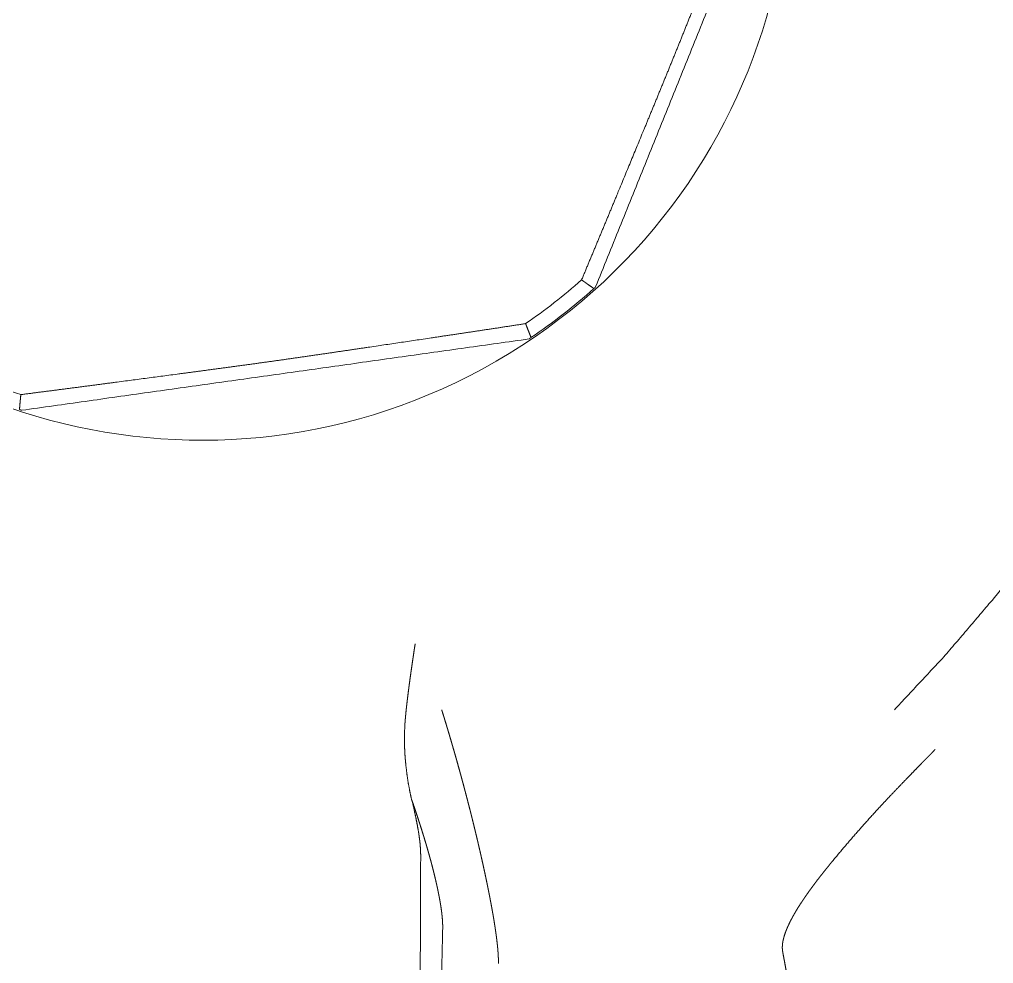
# Paper-space layout 'A3_1' of a CAD drawing. Header units: millimetres. Extents: x 0 to 420, y 0 to 297.
# Drawn here: x 191.6 to 199.35, y 258.55 to 266.05 of the extents above; entities that cross this region are included whole.
import ezdxf

# ---------------------------------------------------------------- set-up
doc = ezdxf.new("R2010")
doc.units = ezdxf.units.MM
doc.layers.add('170', color=7, linetype='Continuous', true_color=0xffffff)

psp = doc.layouts.new('A3_1')

# ---------------------------------------------------------------- linework, layer by layer
at = {"layer": '170', "color": 155, "linetype": 'Continuous', "lineweight": 13}
for radius, start, end in [(4.68, 300, 30), (4.68, 210, 300), (4.5519, 304.4405, 311.55946), (4.668, 304.10442, 311.89557), (4.5519, 244.44054, 251.55949)]:
    psp.add_arc((193.0511, 267.3909), radius, start, end, dxfattribs=at)
for points, knots in [([(196.0709, 263.9849), (196.1686, 264.2185), (196.2658, 264.4522), (196.3628, 264.6861), (196.5563, 265.1542), (196.6529, 265.3885), (196.7491, 265.6231), (196.8447, 265.858), (196.9392, 266.0934), (197.0329, 266.329), (197.1262, 266.5647), (197.3122, 267.0361), (197.4049, 267.2717), (197.4974, 267.5074), (197.5894, 267.7434)], [0, 0, 0.062458, 0.124906, 0.187364, 0.312315, 0.374827, 0.437374, 0.499938, 0.562504, 0.62506, 0.687601, 0.812597, 0.875066, 0.937531, 1, 1]), ([(197.7085, 267.7065), (196.9453, 265.8176), (196.1822, 263.9287)], [0, 0, 0.499997, 1, 1]), ([(196.0709, 263.9849), (196.0951, 263.9675), (196.1194, 263.9503), (196.1438, 263.9333), (196.1683, 263.9163)], [0, 0, 0.249799, 0.499702, 0.749814, 1, 1]), ([(196.1683, 263.9163), (196.1706, 263.9183), (196.1729, 263.9204), (196.1753, 263.9225), (196.1776, 263.9246), (196.1799, 263.9267), (196.1822, 263.9287)], [0, 0, 0.161872, 0.328361, 0.499631, 0.671644, 0.838955, 1, 1]), ([(193.6206, 263.3392), (193.8717, 263.3751), (194.1226, 263.4118), (194.3734, 263.4488), (194.8745, 263.5234), (195.1249, 263.5609), (195.3752, 263.5986), (195.6255, 263.6369)], [0, 0, 0.125154, 0.250273, 0.375329, 0.625272, 0.750179, 0.875087, 1, 1]), ([(195.6685, 263.5258), (195.658, 263.5536), (195.6473, 263.5815), (195.6365, 263.6092), (195.6255, 263.6369)], [0, 0, 0.25013, 0.500207, 0.750074, 1, 1]), ([(195.6531, 263.5154), (193.6357, 263.2318), (191.6183, 262.9483)], [0, 0, 0.49999, 1, 1]), ([(195.6531, 263.5154), (195.6556, 263.517), (195.6581, 263.5187), (195.6608, 263.5205), (195.6635, 263.5223), (195.666, 263.5241), (195.6685, 263.5258)], [0, 0, 0.160764, 0.327376, 0.499231, 0.672006, 0.838315, 1, 1]), ([(191.6113, 263.0727), (191.8625, 263.1049), (192.1135, 263.1376), (192.3646, 263.1706), (192.8668, 263.2371), (193.118, 263.2706), (193.3693, 263.3045), (193.6206, 263.3392)], [0, 0, 0.124942, 0.249853, 0.374783, 0.624726, 0.749761, 0.874854, 1, 1]), ([(191.6113, 263.0727), (191.6084, 263.0431), (191.6056, 263.0135), (191.603, 262.9837), (191.6006, 262.954)], [0, 0, 0.249907, 0.4997, 0.749902, 1, 1]), ([(191.6006, 262.954), (191.6034, 262.9531), (191.6064, 262.9521), (191.6094, 262.9512), (191.6125, 262.9502), (191.6183, 262.9483)], [0, 0, 0.161991, 0.328887, 0.500001, 0.672511, 1, 1]), ([(199.3468, 261.4504), (199.3755, 261.486), (199.4041, 261.5216)], [0, 0, 0.49986, 1, 1]), ([(198.5584, 260.5672), (198.9632, 261.0007), (199.3468, 261.4504)], [0, 0, 0.500847, 1, 1]), ([(194.6655, 260.4493), (194.6662, 260.4592), (194.6669, 260.469), (194.6677, 260.4794), (194.6686, 260.4898), (194.6695, 260.5007), (194.6705, 260.5116), (194.6716, 260.523), (194.6727, 260.5345), (194.6739, 260.5465), (194.6764, 260.571), (194.6778, 260.5835), (194.6792, 260.5965), (194.6807, 260.6096), (194.6823, 260.6232), (194.6839, 260.6369), (194.6855, 260.651), (194.6873, 260.6652), (194.6891, 260.6799), (194.6909, 260.6946), (194.6928, 260.7099), (194.6948, 260.7252), (194.6969, 260.741), (194.7011, 260.7732), (194.7056, 260.8066), (194.7104, 260.841), (194.7154, 260.8766), (194.718, 260.8946), (194.7233, 260.9318), (194.7289, 260.9701), (194.7319, 260.9898), (194.7378, 261.0297), (194.7409, 261.05), (194.7473, 261.0914)], [0, 0, 0.015267, 0.030539, 0.046585, 0.0627, 0.079586, 0.096545, 0.114278, 0.132046, 0.150623, 0.188659, 0.208121, 0.228421, 0.248726, 0.269873, 0.291087, 0.313077, 0.335138, 0.358043, 0.380983, 0.40473, 0.42855, 0.453181, 0.503386, 0.555351, 0.609077, 0.66453, 0.692713, 0.750777, 0.810565, 0.84129, 0.903631, 0.93521, 1, 1]), ([(194.9583, 260.5672), (194.9659, 260.5428), (194.9735, 260.5183), (194.9773, 260.5062), (194.981, 260.494), (194.9885, 260.4697), (194.9922, 260.4575), (194.9995, 260.4333), (195.0031, 260.4212), (195.0068, 260.4091), (195.0104, 260.3971), (195.014, 260.385), (195.0211, 260.361), (195.0282, 260.337), (195.0352, 260.3131), (195.0422, 260.2893), (195.0456, 260.2774), (195.0525, 260.2537), (195.0559, 260.2419), (195.0626, 260.2183), (195.0693, 260.1948), (195.076, 260.1714), (195.0825, 260.1481), (195.089, 260.1249), (195.0954, 260.1018), (195.1018, 260.0788), (195.1081, 260.0558), (195.1112, 260.0444), (195.1174, 260.0217), (195.1205, 260.0103), (195.1266, 259.9877), (195.1297, 259.9764), (195.1357, 259.954), (195.1416, 259.9317), (195.1445, 259.9206), (195.1504, 259.8984), (195.1533, 259.8874), (195.159, 259.8654), (195.1619, 259.8545), (195.1647, 259.8436), (195.1703, 259.8218), (195.1759, 259.8002), (195.1814, 259.7788), (195.1841, 259.7681), (195.1895, 259.7468), (195.1948, 259.7257), (195.1974, 259.7152), (195.2, 259.7047), (195.2027, 259.6942), (195.2052, 259.6838), (195.2078, 259.6734), (195.2104, 259.6631), (195.2154, 259.6425), (195.2179, 259.6322), (195.2229, 259.6119), (195.2278, 259.5916), (195.2326, 259.5716), (195.235, 259.5616), (195.2398, 259.5417), (195.2444, 259.522), (195.2468, 259.5122), (195.249, 259.5024), (195.2513, 259.4927), (195.2558, 259.4734), (195.2581, 259.4638), (195.2603, 259.4542), (195.2647, 259.4352), (195.2668, 259.4257), (195.269, 259.4163), (195.2711, 259.407), (195.2732, 259.3976), (195.2753, 259.3883), (195.2795, 259.3699), (195.2815, 259.3607), (195.2856, 259.3425), (195.2876, 259.3334), (195.2896, 259.3244), (195.2915, 259.3154), (195.2954, 259.2976), (195.2992, 259.28), (195.303, 259.2625), (195.3067, 259.2452), (195.3085, 259.2366), (195.3121, 259.2196), (195.3139, 259.2111), (195.3174, 259.1943), (195.3208, 259.1777), (195.3225, 259.1694), (195.3242, 259.1612), (195.3275, 259.1449), (195.3291, 259.1369), (195.3307, 259.1288), (195.3323, 259.1209), (195.3339, 259.1129), (195.337, 259.0971), (195.3385, 259.0893), (195.3416, 259.0738), (195.3445, 259.0585), (195.3459, 259.0509), (195.3474, 259.0434), (195.3488, 259.0359), (195.3502, 259.0284), (195.3516, 259.021), (195.3529, 259.0137), (195.3543, 259.0063), (195.3556, 258.9991), (195.3569, 258.9918), (195.3595, 258.9775), (195.3608, 258.9704), (195.3621, 258.9634), (195.3633, 258.9564), (195.3645, 258.9494), (195.3657, 258.9425), (195.3669, 258.9356), (195.3681, 258.9288), (195.3692, 258.922), (195.3704, 258.9153), (195.3715, 258.9086), (195.3726, 258.9019), (195.3737, 258.8953), (195.3747, 258.8888), (195.3769, 258.8758), (195.3789, 258.863), (195.3799, 258.8567), (195.3808, 258.8504), (195.3818, 258.8442), (195.3827, 258.838), (195.3837, 258.8319), (195.3846, 258.8258), (195.3864, 258.8137), (195.3872, 258.8078), (195.3881, 258.8019), (195.3889, 258.796), (195.3897, 258.7902), (195.3913, 258.7787), (195.392, 258.773), (195.3928, 258.7674), (195.3935, 258.7618), (195.3942, 258.7562), (195.3949, 258.7507), (195.3956, 258.7453), (195.3963, 258.7399), (195.3969, 258.7345), (195.3982, 258.7239), (195.3994, 258.7135), (195.4005, 258.7033), (195.401, 258.6983), (195.4016, 258.6933), (195.4021, 258.6883), (195.4025, 258.6834), (195.403, 258.6786), (195.4035, 258.6737), (195.4039, 258.669), (195.4047, 258.6596), (195.4051, 258.655), (195.4055, 258.6504), (195.4059, 258.6458), (195.4062, 258.6413), (195.4065, 258.6369), (195.4068, 258.6325), (195.4071, 258.6281), (195.4074, 258.6238), (195.4079, 258.6153), (195.4081, 258.6111), (195.4083, 258.607), (195.4087, 258.5989), (195.4089, 258.5949), (195.409, 258.5909), (195.4093, 258.5831), (195.4094, 258.5755), (195.4095, 258.5718), (195.4096, 258.5645), (195.4096, 258.5609), (195.4096, 258.5573), (195.4096, 258.5538), (195.4095, 258.5503)], [0, 0, 0.012371, 0.024711, 0.030873, 0.037023, 0.049298, 0.055423, 0.067644, 0.073751, 0.079829, 0.085914, 0.091986, 0.104087, 0.116157, 0.128183, 0.140159, 0.146135, 0.158053, 0.163982, 0.175828, 0.187628, 0.199368, 0.211065, 0.222703, 0.234285, 0.24582, 0.2573, 0.263021, 0.27441, 0.280087, 0.291386, 0.29703, 0.308239, 0.319394, 0.324948, 0.336004, 0.341513, 0.352479, 0.357936, 0.36338, 0.374215, 0.384982, 0.395677, 0.401, 0.411595, 0.422122, 0.42736, 0.432574, 0.437781, 0.442954, 0.448124, 0.453266, 0.463503, 0.468598, 0.478726, 0.48877, 0.498748, 0.503705, 0.513565, 0.52335, 0.528211, 0.53305, 0.537878, 0.54746, 0.552215, 0.556967, 0.56639, 0.57107, 0.575728, 0.580364, 0.584989, 0.589584, 0.598728, 0.60327, 0.612278, 0.616753, 0.621211, 0.625635, 0.63444, 0.643152, 0.651788, 0.660331, 0.664575, 0.67299, 0.677161, 0.685449, 0.693642, 0.697708, 0.701751, 0.709777, 0.713756, 0.717706, 0.721636, 0.725553, 0.733304, 0.737148, 0.744764, 0.752294, 0.756023, 0.759732, 0.763418, 0.767085, 0.77072, 0.774343, 0.777935, 0.781508, 0.785057, 0.792087, 0.795564, 0.799021, 0.802455, 0.80587, 0.809265, 0.812627, 0.815969, 0.81929, 0.82259, 0.825858, 0.829115, 0.832343, 0.835549, 0.841889, 0.848144, 0.851225, 0.854295, 0.857336, 0.860363, 0.863361, 0.866338, 0.87222, 0.875125, 0.878007, 0.880861, 0.883702, 0.889313, 0.892072, 0.89482, 0.897539, 0.900245, 0.902922, 0.905567, 0.908201, 0.910806, 0.915951, 0.921014, 0.925974, 0.928423, 0.930841, 0.933248, 0.935626, 0.937983, 0.940318, 0.942633, 0.947182, 0.949426, 0.951649, 0.953851, 0.956023, 0.958184, 0.960305, 0.962426, 0.964506, 0.968615, 0.970634, 0.972633, 0.976569, 0.978497, 0.980405, 0.984169, 0.987833, 0.98964, 0.993183, 0.99492, 0.996636, 0.998323, 1, 1]), ([(194.7204, 259.8478), (194.7058, 259.9136), (194.693, 259.9822), (194.6821, 260.0535), (194.6733, 260.1277), (194.6696, 260.1659), (194.6666, 260.2047), (194.6643, 260.2443), (194.6627, 260.2843), (194.662, 260.3659), (194.6655, 260.4493)], [0, 0, 0.111197, 0.226274, 0.345343, 0.468586, 0.531828, 0.596172, 0.66153, 0.72768, 0.862198, 1, 1]), ([(198.882, 260.2515), (198.8746, 260.2436), (198.8671, 260.2358), (198.8596, 260.2281), (198.8521, 260.2203), (198.8446, 260.2126), (198.837, 260.2049), (198.8294, 260.1973), (198.8218, 260.1896), (198.8189, 260.1867), (198.816, 260.1838), (198.8117, 260.1793), (198.8073, 260.1749), (198.8015, 260.1689), (198.7956, 260.1629), (198.7883, 260.1554), (198.781, 260.1479), (198.7722, 260.1389), (198.7446, 260.1105), (198.7072, 260.0721), (198.6706, 260.0343), (198.6525, 260.0156), (198.6007, 259.9619), (198.5493, 259.9081), (198.5017, 259.8578), (198.4546, 259.8075), (198.3554, 259.6992), (198.2592, 259.5911), (198.1633, 259.4802), (198.0712, 259.3704), (198.0532, 259.3484), (198.0354, 259.3266), (198.0181, 259.3052), (198.001, 259.2839), (197.9845, 259.263), (197.9682, 259.2422), (197.9524, 259.2218), (197.9369, 259.2016), (197.922, 259.1817), (197.9073, 259.1619), (197.8931, 259.1426), (197.8792, 259.1234), (197.8658, 259.1045), (197.8527, 259.0858), (197.8402, 259.0675), (197.8279, 259.0493), (197.8161, 259.0315), (197.8047, 259.0138), (197.7938, 258.9965), (197.7832, 258.9794), (197.7732, 258.9626), (197.7634, 258.9459), (197.7571, 258.9347), (197.7508, 258.9236), (197.7449, 258.9126), (197.7391, 258.9017), (197.7335, 258.8911), (197.7282, 258.8805), (197.7231, 258.8701), (197.7181, 258.8598), (197.7135, 258.8497), (197.709, 258.8398), (197.7048, 258.8299), (197.7007, 258.8202), (197.697, 258.8107), (197.6934, 258.8013), (197.69, 258.7921), (197.6869, 258.783), (197.684, 258.774), (197.6814, 258.7652), (197.6789, 258.7565), (197.6767, 258.748), (197.6747, 258.7396), (197.673, 258.7314), (197.6714, 258.7234), (197.6701, 258.7154), (197.6691, 258.7076), (197.6683, 258.7), (197.6677, 258.6926), (197.6673, 258.6852), (197.6672, 258.678), (197.6673, 258.671), (197.6676, 258.6641), (197.6682, 258.6574), (197.6691, 258.6509), (197.6701, 258.6445)], [0, 0, 0.005286, 0.010572, 0.01585, 0.021128, 0.026406, 0.031683, 0.036946, 0.042217, 0.044233, 0.046257, 0.049303, 0.052357, 0.056448, 0.060531, 0.065652, 0.07078, 0.076944, 0.096346, 0.122571, 0.148289, 0.161013, 0.197517, 0.233939, 0.267805, 0.301526, 0.373383, 0.444168, 0.515902, 0.586021, 0.599916, 0.61371, 0.627171, 0.640532, 0.653562, 0.666487, 0.679088, 0.691561, 0.703736, 0.715776, 0.727512, 0.739115, 0.750421, 0.761584, 0.772451, 0.783183, 0.793628, 0.80392, 0.813937, 0.82379, 0.83338, 0.842806, 0.849125, 0.855377, 0.861482, 0.867499, 0.873379, 0.879182, 0.88484, 0.890412, 0.89586, 0.901211, 0.906443, 0.91158, 0.916596, 0.921518, 0.926327, 0.931041, 0.935643, 0.940144, 0.944546, 0.948851, 0.95306, 0.957166, 0.96119, 0.965116, 0.968963, 0.972707, 0.976379, 0.979963, 0.983483, 0.986912, 0.990293, 0.993582, 0.996816, 1, 1]), ([(194.9662, 258.8277), (194.9663, 258.8315), (194.9663, 258.8354), (194.9663, 258.8394), (194.9663, 258.8434), (194.9663, 258.8475), (194.9662, 258.8558), (194.9659, 258.8643), (194.9658, 258.8687), (194.9656, 258.8731), (194.9654, 258.8776), (194.9651, 258.8821), (194.9649, 258.8867), (194.9646, 258.8913), (194.9643, 258.896), (194.9639, 258.9008), (194.9635, 258.9056), (194.9631, 258.9104), (194.9627, 258.9153), (194.9622, 258.9203), (194.9617, 258.9253), (194.9612, 258.9304), (194.9601, 258.9408), (194.9595, 258.946), (194.9589, 258.9513), (194.9582, 258.9567), (194.9576, 258.9621), (194.9569, 258.9676), (194.9561, 258.9731), (194.9554, 258.9787), (194.9546, 258.9843), (194.9538, 258.99), (194.9529, 258.9958), (194.9521, 259.0016), (194.9511, 259.0074), (194.9502, 259.0133), (194.9493, 259.0193), (194.9483, 259.0254), (194.9473, 259.0314), (194.9462, 259.0376), (194.9452, 259.0438), (194.9441, 259.05), (194.943, 259.0563), (194.9418, 259.0627), (194.9406, 259.0691), (194.9394, 259.0756), (194.9382, 259.0821), (194.9369, 259.0886), (194.9357, 259.0953), (194.9343, 259.102), (194.933, 259.1087), (194.9316, 259.1155), (194.9302, 259.1224), (194.9288, 259.1293), (194.9274, 259.1363), (194.9259, 259.1433), (194.9244, 259.1503), (194.9228, 259.1575), (194.9213, 259.1646), (194.9196, 259.1719), (194.918, 259.1792), (194.9147, 259.1939), (194.913, 259.2014), (194.9095, 259.2164), (194.9077, 259.2241), (194.9059, 259.2317), (194.9021, 259.2475), (194.8982, 259.2635), (194.8942, 259.2795), (194.8901, 259.2958), (194.8859, 259.3121), (194.8816, 259.3287), (194.8772, 259.3453), (194.8727, 259.3621), (194.8682, 259.379), (194.8635, 259.3961), (194.8587, 259.4133), (194.8538, 259.4307), (194.8488, 259.4482), (194.8437, 259.4659), (194.8386, 259.4837), (194.8333, 259.5016), (194.8279, 259.5197), (194.8224, 259.5379), (194.8169, 259.5562), (194.8112, 259.5747), (194.8054, 259.5933), (194.7995, 259.6121), (194.7936, 259.631), (194.7875, 259.65), (194.7813, 259.6692), (194.7751, 259.6885), (194.7687, 259.708), (194.7557, 259.7474), (194.749, 259.7672), (194.7423, 259.7873), (194.7354, 259.8074), (194.7285, 259.8277), (194.7215, 259.8481)], [0, 0, 0.003652, 0.007362, 0.011111, 0.014939, 0.018805, 0.026697, 0.034807, 0.038951, 0.043136, 0.0474, 0.051685, 0.05605, 0.060456, 0.064922, 0.069449, 0.074036, 0.078666, 0.083355, 0.088086, 0.092879, 0.09773, 0.107602, 0.11262, 0.117698, 0.122821, 0.128002, 0.133248, 0.138553, 0.143903, 0.149313, 0.154765, 0.16028, 0.165857, 0.171498, 0.177181, 0.182925, 0.18873, 0.194581, 0.200492, 0.206469, 0.212487, 0.218567, 0.224689, 0.230895, 0.237143, 0.243437, 0.249793, 0.25621, 0.262692, 0.269217, 0.275804, 0.282455, 0.28915, 0.295906, 0.302708, 0.309572, 0.316502, 0.323471, 0.330509, 0.337605, 0.351972, 0.359223, 0.373912, 0.381353, 0.388837, 0.404243, 0.419839, 0.435554, 0.451464, 0.467493, 0.483718, 0.500057, 0.516574, 0.53323, 0.550063, 0.56703, 0.584157, 0.601442, 0.618886, 0.636484, 0.654228, 0.672126, 0.690184, 0.708397, 0.726756, 0.745288, 0.763944, 0.782778, 0.801749, 0.820905, 0.840172, 0.859625, 0.89899, 0.918865, 0.938939, 0.959131, 0.979528, 1, 1]), ([(194.7215, 259.848), (194.7379, 259.7789), (194.7521, 259.714), (194.7641, 259.653), (194.7739, 259.5962), (194.778, 259.5694), (194.7816, 259.5436), (194.7846, 259.5188), (194.7871, 259.4952), (194.7903, 259.4516), (194.7913, 259.4129)], [0, 0, 0.160768, 0.311395, 0.452018, 0.582592, 0.64412, 0.703149, 0.759653, 0.813503, 0.912514, 1, 1]), ([(194.7913, 259.4129), (194.7895, 258.9371), (194.7879, 258.5011)], [0, 0, 0.521864, 1, 1]), ([(194.8943, 255.8701), (194.8997, 256.1033), (194.9061, 256.3702), (194.9136, 256.6733), (194.9268, 257.2017), (194.9369, 257.6069), (194.9538, 258.3015), (194.9662, 258.8277)], [0, 0, 0.078842, 0.169077, 0.271567, 0.450225, 0.587241, 0.822082, 1, 1]), ([(197.6701, 258.6445), (197.6737, 258.6247), (197.681, 258.5853), (197.6882, 258.5461), (197.6954, 258.5071), (197.7026, 258.4683), (197.7097, 258.4297), (197.7167, 258.3913), (197.7238, 258.3531), (197.7272, 258.334), (197.7342, 258.2961), (197.7377, 258.2772), (197.7446, 258.2395), (197.748, 258.2208), (197.7548, 258.1834), (197.7616, 258.1462), (197.7683, 258.1092), (197.775, 258.0724), (197.7817, 258.0358), (197.7883, 257.9994), (197.7949, 257.9631), (197.7981, 257.9451), (197.8014, 257.9271), (197.8079, 257.8912), (197.8143, 257.8556), (197.8175, 257.8378), (197.8239, 257.8024), (197.8271, 257.7849), (197.8334, 257.7498), (197.8366, 257.7323), (197.8428, 257.6975), (197.849, 257.6629), (197.8521, 257.6457), (197.8552, 257.6285), (197.8613, 257.5943), (197.8644, 257.5773), (197.8704, 257.5434), (197.8735, 257.5265), (197.8795, 257.4929), (197.8854, 257.4594), (197.8884, 257.4428), (197.8943, 257.4096), (197.8973, 257.3931), (197.9002, 257.3767), (197.9031, 257.3603), (197.9089, 257.3276), (197.9118, 257.3114), (197.9175, 257.279), (197.9204, 257.2629), (197.9261, 257.2308), (197.9289, 257.2148), (197.9317, 257.1989), (197.9345, 257.183), (197.9401, 257.1514), (197.9457, 257.12), (197.9484, 257.1044), (197.9539, 257.0733), (197.9594, 257.0424), (197.9648, 257.0117), (197.9701, 256.9812), (197.9755, 256.9509), (197.9807, 256.9208), (197.986, 256.8908), (197.9912, 256.8611), (197.9964, 256.8316), (198.0015, 256.8023), (198.0066, 256.7732), (198.0116, 256.7442), (198.0167, 256.7155), (198.0216, 256.687), (198.0266, 256.6587), (198.0314, 256.6305), (198.0339, 256.6166), (198.0387, 256.5887), (198.0411, 256.5749), (198.0435, 256.5611), (198.0483, 256.5337), (198.053, 256.5065), (198.0553, 256.4929), (198.06, 256.466), (198.0623, 256.4526), (198.0669, 256.426), (198.0692, 256.4128), (198.0737, 256.3864), (198.0782, 256.3603), (198.0827, 256.3344), (198.0871, 256.3087), (198.0893, 256.2959), (198.0937, 256.2705), (198.098, 256.2453), (198.1023, 256.2203), (198.1066, 256.1955), (198.1108, 256.1708), (198.1129, 256.1586), (198.1171, 256.1343), (198.1191, 256.1222), (198.1232, 256.0982), (198.1253, 256.0863), (198.1293, 256.0626), (198.1314, 256.0508), (198.1333, 256.0391), (198.1353, 256.0274), (198.1393, 256.0042), (198.1413, 255.9926), (198.1432, 255.9812), (198.1452, 255.9697), (198.1471, 255.9583), (198.149, 255.947), (198.151, 255.9357), (198.1548, 255.9133), (198.1567, 255.9022), (198.1604, 255.8801), (198.1642, 255.8582), (198.1678, 255.8364), (198.1697, 255.8257), (198.1715, 255.8149), (198.1733, 255.8042), (198.1751, 255.7936), (198.1769, 255.783), (198.1787, 255.7725), (198.1822, 255.7515), (198.1857, 255.7308), (198.1892, 255.7103), (198.1909, 255.7001), (198.1944, 255.6799), (198.1977, 255.6598), (198.1994, 255.6499), (198.2011, 255.64), (198.2044, 255.6204), (198.2077, 255.6009), (198.2093, 255.5913), (198.2125, 255.5721), (198.2141, 255.5626), (198.2157, 255.5532), (198.2173, 255.5438), (198.2189, 255.5344), (198.2204, 255.5252), (198.222, 255.5159), (198.2235, 255.5067), (198.2266, 255.4885), (198.2281, 255.4794), (198.2312, 255.4615), (198.2341, 255.4437), (198.2371, 255.4262), (198.2385, 255.4175), (198.2414, 255.4003), (198.2443, 255.3832), (198.2457, 255.3748), (198.2471, 255.3664), (198.2485, 255.3581), (198.2513, 255.3415), (198.254, 255.3252), (198.2554, 255.3171), (198.2567, 255.3091), (198.258, 255.3011), (198.2607, 255.2852), (198.262, 255.2774), (198.2633, 255.2696), (198.2646, 255.2619), (198.2659, 255.2542), (198.2671, 255.2465), (198.2684, 255.239), (198.2697, 255.2314), (198.2709, 255.2239), (198.2722, 255.2165), (198.2734, 255.2091), (198.2746, 255.2018), (198.2758, 255.1945), (198.2782, 255.1801), (198.2794, 255.1729), (198.2806, 255.1659), (198.2818, 255.1588), (198.283, 255.1519), (198.2841, 255.1449), (198.2852, 255.138), (198.2864, 255.1312), (198.2875, 255.1244), (198.2886, 255.1177), (198.2898, 255.111), (198.2908, 255.1044), (198.2919, 255.0978), (198.293, 255.0913), (198.2941, 255.0848), (198.2952, 255.0784), (198.2962, 255.072), (198.2973, 255.0657), (198.2994, 255.0532), (198.3004, 255.047), (198.3014, 255.0409), (198.3024, 255.0348), (198.3034, 255.0288), (198.3044, 255.0228), (198.3054, 255.0169), (198.3064, 255.011), (198.3073, 255.0052), (198.3092, 254.9936), (198.3102, 254.988), (198.3111, 254.9824), (198.3121, 254.9768), (198.313, 254.9713), (198.3139, 254.9658), (198.3148, 254.9604), (198.3157, 254.955), (198.3166, 254.9497), (198.3174, 254.9444), (198.3183, 254.9392), (198.3192, 254.934), (198.32, 254.9289), (198.3209, 254.9238), (198.3217, 254.9188), (198.3225, 254.9138), (198.3233, 254.9089), (198.3249, 254.8992), (198.3257, 254.8944), (198.3265, 254.8896), (198.3273, 254.885), (198.3281, 254.8803), (198.3288, 254.8758), (198.3296, 254.8713), (198.3303, 254.8668), (198.3311, 254.8623), (198.3318, 254.858), (198.3325, 254.8536), (198.3332, 254.8494), (198.3339, 254.8451), (198.3346, 254.8409), (198.3353, 254.8368), (198.336, 254.8327), (198.3366, 254.8287), (198.3373, 254.8247), (198.3379, 254.8208), (198.3392, 254.8131), (198.3399, 254.8093), (198.3405, 254.8056), (198.3411, 254.8019), (198.3417, 254.7983), (198.3423, 254.7947), (198.3429, 254.7912), (198.3435, 254.7877), (198.344, 254.7842), (198.3451, 254.7775), (198.3457, 254.7742), (198.3462, 254.771), (198.3467, 254.7678), (198.3473, 254.7647), (198.3478, 254.7616), (198.3483, 254.7586), (198.3488, 254.7556), (198.3493, 254.7526), (198.3498, 254.7497), (198.3502, 254.7469), (198.3507, 254.7441), (198.3512, 254.7414), (198.3516, 254.7387), (198.3521, 254.736), (198.3525, 254.7334), (198.3529, 254.7309), (198.3533, 254.7284), (198.3537, 254.726), (198.3541, 254.7236), (198.3545, 254.7212), (198.3549, 254.7189), (198.3553, 254.7167), (198.3557, 254.7145), (198.356, 254.7123), (198.3564, 254.7102), (198.3567, 254.7082), (198.3571, 254.7062), (198.3574, 254.7042), (198.3577, 254.7023), (198.358, 254.7005), (198.3583, 254.6986), (198.3586, 254.6969), (198.3589, 254.6952), (198.3592, 254.6935), (198.3595, 254.6919), (198.3597, 254.6903), (198.36, 254.6888), (198.3602, 254.6873), (198.3605, 254.6859), (198.3607, 254.6846), (198.3609, 254.6833), (198.3611, 254.682), (198.3614, 254.6808), (198.3616, 254.6796), (198.3618, 254.6785), (198.362, 254.6774), (198.3621, 254.6763), (198.3623, 254.6754), (198.3625, 254.6744), (198.3626, 254.6736), (198.3628, 254.6727), (198.3629, 254.6719), (198.3631, 254.6712), (198.3632, 254.6705), (198.3633, 254.6699), (198.3634, 254.6693), (198.3635, 254.6687), (198.3636, 254.6682), (198.3637, 254.6678), (198.3638, 254.6674), (198.3638, 254.667), (198.3639, 254.6667), (198.3639, 254.6664), (198.364, 254.6662), (198.364, 254.6661), (198.3641, 254.666), (198.3641, 254.6659)], [0, 0, 0.004976, 0.014891, 0.024754, 0.034574, 0.044343, 0.054063, 0.063738, 0.073365, 0.078156, 0.08771, 0.09247, 0.101951, 0.106669, 0.116081, 0.125441, 0.134748, 0.144012, 0.153225, 0.162391, 0.171508, 0.17605, 0.18058, 0.189599, 0.198565, 0.203038, 0.211936, 0.216362, 0.225187, 0.229582, 0.238333, 0.247038, 0.251365, 0.255691, 0.264296, 0.268575, 0.277107, 0.281356, 0.289814, 0.298226, 0.302406, 0.310744, 0.314899, 0.319031, 0.323159, 0.331372, 0.335458, 0.343598, 0.347652, 0.35572, 0.359732, 0.36374, 0.367726, 0.375673, 0.383568, 0.387497, 0.395314, 0.403088, 0.410805, 0.418475, 0.426099, 0.43367, 0.441189, 0.448661, 0.456081, 0.463453, 0.470774, 0.478042, 0.485264, 0.492428, 0.499551, 0.506615, 0.510132, 0.517125, 0.520605, 0.524065, 0.530958, 0.537799, 0.5412, 0.547969, 0.551329, 0.558019, 0.561343, 0.56796, 0.57452, 0.581032, 0.587493, 0.590703, 0.59709, 0.603426, 0.60971, 0.615941, 0.622126, 0.625199, 0.631306, 0.634339, 0.640372, 0.643368, 0.649323, 0.652284, 0.655227, 0.658161, 0.663991, 0.666889, 0.66977, 0.672642, 0.675501, 0.678347, 0.681182, 0.686809, 0.689603, 0.695158, 0.700661, 0.706116, 0.708826, 0.711521, 0.714204, 0.716873, 0.71953, 0.722178, 0.727436, 0.732643, 0.737797, 0.740356, 0.745438, 0.750467, 0.752964, 0.755451, 0.760381, 0.76526, 0.767684, 0.77249, 0.774873, 0.777245, 0.779606, 0.781952, 0.784282, 0.786607, 0.788917, 0.793494, 0.795767, 0.800272, 0.804725, 0.809131, 0.811311, 0.815639, 0.819915, 0.822037, 0.824144, 0.826236, 0.830387, 0.834492, 0.836521, 0.83854, 0.840542, 0.844518, 0.846489, 0.84844, 0.850386, 0.852312, 0.854231, 0.856136, 0.858029, 0.859908, 0.861776, 0.863629, 0.865471, 0.867297, 0.870919, 0.872708, 0.874484, 0.876252, 0.878002, 0.879744, 0.881472, 0.883185, 0.884886, 0.886578, 0.888254, 0.889919, 0.891569, 0.893208, 0.894833, 0.896446, 0.89805, 0.899638, 0.902776, 0.904323, 0.905863, 0.907389, 0.908898, 0.910397, 0.911887, 0.91336, 0.914823, 0.917713, 0.919135, 0.920546, 0.921947, 0.923332, 0.924706, 0.926066, 0.927415, 0.928754, 0.930076, 0.931389, 0.932686, 0.933973, 0.935249, 0.93651, 0.937755, 0.938994, 0.941428, 0.942627, 0.943815, 0.944987, 0.946149, 0.947296, 0.948432, 0.949557, 0.950668, 0.951768, 0.952852, 0.953926, 0.95499, 0.956037, 0.957075, 0.958097, 0.959109, 0.960105, 0.961096, 0.963031, 0.963981, 0.964915, 0.965838, 0.966751, 0.967649, 0.968536, 0.969413, 0.970274, 0.97196, 0.972785, 0.973595, 0.974393, 0.975183, 0.975956, 0.976718, 0.97747, 0.978207, 0.978934, 0.979645, 0.980345, 0.981035, 0.981709, 0.982374, 0.983023, 0.983661, 0.984288, 0.984901, 0.985503, 0.986095, 0.98667, 0.987231, 0.987786, 0.988326, 0.988855, 0.98937, 0.989873, 0.990361, 0.990838, 0.991305, 0.991762, 0.992203, 0.992629, 0.993049, 0.993454, 0.993843, 0.994228, 0.994596, 0.99495, 0.995292, 0.995625, 0.995946, 0.996253, 0.996549, 0.99683, 0.9971, 0.997359, 0.997604, 0.997843, 0.998061, 0.998274, 0.998471, 0.998659, 0.998831, 0.998991, 0.999143, 0.999283, 0.999408, 0.999523, 0.999622, 0.99971, 0.999789, 0.999857, 0.999909, 0.999951, 0.999979, 1, 1])]:
    psp.add_open_spline(points, degree=1, knots=knots, dxfattribs=at)

doc.saveas('drawing.dxf')
